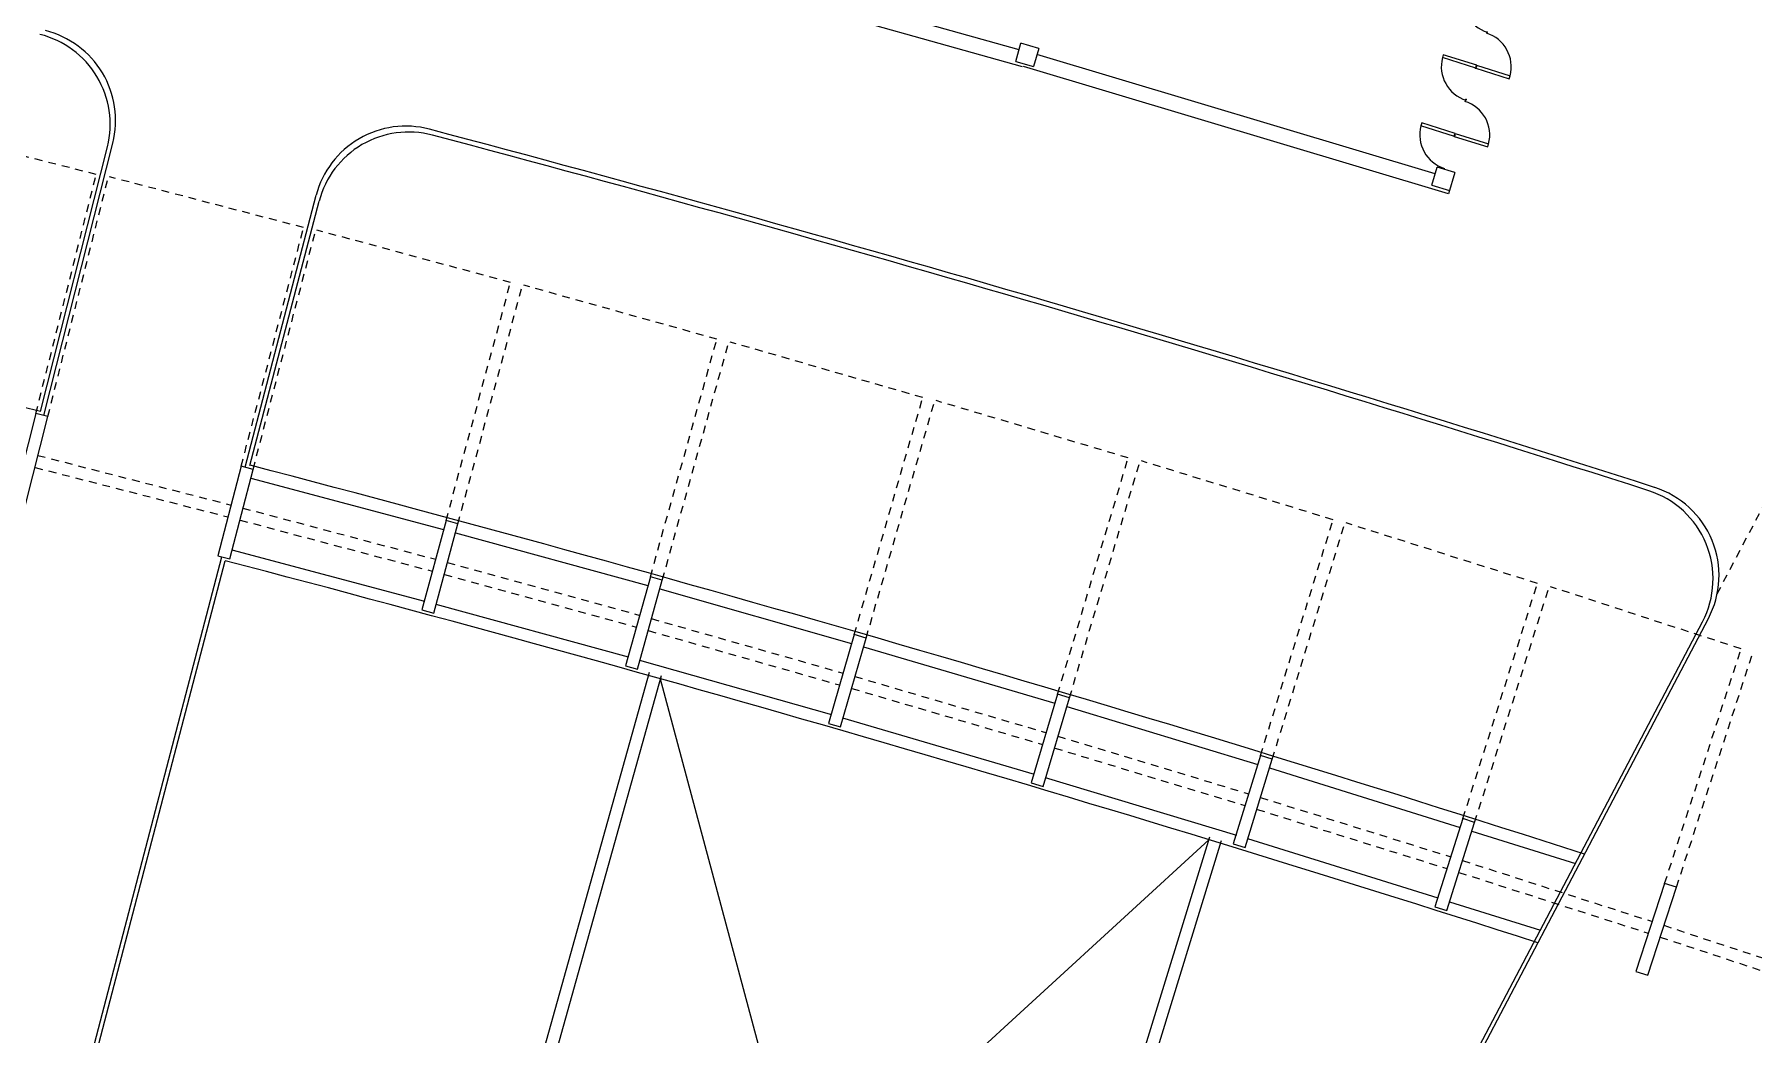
# Model space of a CAD drawing. Header units: millimetres. Extents: x 3089 to 3391, y 1087 to 1201.
# Drawn here: x 3339.09 to 3366.96, y 1143.57 to 1159.79 of the extents above; entities that cross this region are included whole.
import ezdxf

# ---------------------------------------------------------------- set-up
doc = ezdxf.new("R2010")
doc.units = ezdxf.units.MM
doc.linetypes.add('HIDDEN2', pattern=[0.1875, 0.125, -0.0625])
for name, color, linetype in [('ALV', 2, 'Continuous'), ('ESQ', 1, 'Continuous'), ('ESTR', 3, 'Continuous'), ('PISO', 1, 'Continuous'), ('PROJ', 1, 'HIDDEN2')]:
    doc.layers.add(name, color=color, linetype=linetype)

# ---------------------------------------------------------------- blocks, each defined once
blk = doc.blocks.new('PTANF-TTC')
for p, q in [((-0.56, -0.542), (-0.56, -0.592)), ((0.01, -0.542), (-0.56, -0.542)), ((0.007, -0.544), (0.577, -0.544)), ((0.577, -0.594), (0.577, -0.543)), ((0.01, -0.592), (-0.56, -0.592)), ((0.007, -0.594), (0.577, -0.594)), ((-0.56, -1.703), (-0.56, -1.753)), ((0.01, -1.703), (-0.56, -1.703)), ((0.01, -1.753), (-0.56, -1.753)), ((0.007, -1.704), (0.577, -1.704)), ((0.007, -1.754), (0.577, -1.754)), ((0.577, -1.754), (0.577, -1.704)), ((-0.56, -2.86), (-0.56, -2.91)), ((0.01, -2.86), (-0.56, -2.86)), ((0.01, -2.91), (-0.56, -2.91)), ((0.007, -2.861), (0.577, -2.861)), ((0.007, -2.911), (0.577, -2.911)), ((0.577, -2.911), (0.577, -2.861)), ((-0.56, -4.019), (-0.56, -4.069)), ((0.01, -4.019), (-0.56, -4.019)), ((0.01, -4.069), (-0.56, -4.069)), ((0.007, -4.02), (0.577, -4.02)), ((0.007, -4.07), (0.577, -4.07)), ((0.577, -4.07), (0.577, -4.02))]:
    blk.add_line(p, q)
for centre, radius, start, end in [((0.008, -0.569), 0.569, 0.7568, 90.7568), ((0.012, -0.565), 0.571, 182.7261, 270.2797), ((0.006, -1.731), 0.571, 2.7261, 90.2797), ((0.012, -1.726), 0.571, 182.7261, 270.2797), ((0.006, -2.888), 0.571, 2.7261, 90.2797), ((0.012, -2.882), 0.571, 182.7261, 270.2797), ((0.006, -4.048), 0.571, 2.7261, 90.2797), ((0.012, -4.042), 0.571, 182.7261, 270.2797)]:
    blk.add_arc(centre, radius, start, end)
for p in [(0.007, -0.56), (0.007, -0.576), (0.01, -0.56), (0.01, -0.576), (0.007, -1.153), (0.01, -1.153), (0.007, -1.721), (0.007, -1.736), (0.007, -1.746), (0.01, -1.721), (0.01, -1.736), (0.007, -2.297), (0.007, -2.307), (0.01, -2.297), (0.007, -2.877), (0.007, -2.893), (0.007, -2.913), (0.01, -2.877), (0.01, -2.893), (0.007, -3.442), (0.007, -3.462), (0.01, -3.442), (0.007, -4.037), (0.007, -4.052), (0.007, -4.069), (0.01, -4.037), (0.01, -4.052)]:
    blk.add_point(p)

msp = doc.modelspace()

# ---------------------------------------------------------------- linework, layer by layer
at = {"layer": 'ALV'}
for p, q in [((3355.052, 1159.539), (3348.564, 1161.362)), ((3355.111, 1159.263), (3348.347, 1161.163)), ((3361.798, 1157.531), (3355.342, 1159.464)), ((3362.012, 1157.206), (3355.123, 1159.269))]:
    msp.add_line(p, q, dxfattribs=at)
at = {"layer": 'ESQ'}
for p, q in [((3361.742, 1157.346), (3361.831, 1157.638)), ((3362.118, 1157.55), (3361.831, 1157.638)), ((3362.118, 1157.55), (3362.012, 1157.206)), ((3361.742, 1157.346), (3362.028, 1157.258))]:
    msp.add_line(p, q, dxfattribs=at)
at = {"layer": 'ESTR'}
for p, q in [((3354.998, 1159.353), (3355.083, 1159.647)), ((3355.371, 1159.563), (3355.083, 1159.647)), ((3355.371, 1159.563), (3355.286, 1159.27)), ((3354.998, 1159.353), (3355.286, 1159.27))]:
    msp.add_line(p, q, dxfattribs=at)
for points in [[(3338.748, 1152.187), (3338.942, 1152.139), (3339.309, 1153.593), (3339.115, 1153.642)], [(3342.064, 1151.337), (3342.257, 1151.286), (3342.636, 1152.737), (3342.443, 1152.788)], [(3345.372, 1150.458), (3345.565, 1150.406), (3345.957, 1151.854), (3345.764, 1151.906)], [(3348.672, 1149.551), (3348.865, 1149.497), (3349.269, 1150.942), (3349.076, 1150.995)], [(3351.965, 1148.616), (3352.157, 1148.56), (3352.574, 1150.001), (3352.381, 1150.057)], [(3355.25, 1147.653), (3355.442, 1147.596), (3355.87, 1149.033), (3355.678, 1149.09)], [(3358.526, 1146.662), (3358.717, 1146.603), (3359.158, 1148.037), (3358.967, 1148.095)], [(3361.794, 1145.643), (3361.985, 1145.582), (3362.438, 1147.012), (3362.247, 1147.073)], [(3365.053, 1144.596), (3365.243, 1144.534), (3365.708, 1145.96), (3365.518, 1146.022)]]:
    msp.add_lwpolyline(points, close=True, dxfattribs=at)
at = {"layer": 'PISO'}
for p, q in [((3339.19, 1153.674), (3340.274, 1157.968)), ((3339.246, 1153.609), (3340.361, 1158.029)), ((3342.506, 1152.772), (3343.659, 1157.182)), ((3342.586, 1152.802), (3343.706, 1157.087)), ((3342.597, 1152.593), (3345.724, 1151.761)), ((3345.916, 1151.709), (3349.036, 1150.851)), ((3338.331, 1136.798), (3342.127, 1151.32)), ((3342.289, 1151.433), (3345.416, 1150.601)), ((3338.398, 1136.78), (3342.182, 1151.254)), ((3349.227, 1150.798), (3352.339, 1149.913)), ((3345.598, 1150.552), (3348.717, 1149.694)), ((3353.219, 1125.695), (3366.131, 1150.264)), ((3353.244, 1125.614), (3366.226, 1150.318)), ((3348.899, 1149.643), (3352.011, 1148.759)), ((3352.53, 1149.858), (3355.635, 1148.947)), ((3349.058, 1149.443), (3345.015, 1134.988)), ((3349.25, 1149.389), (3345.208, 1134.934)), ((3349.237, 1149.341), (3353.748, 1132.479)), ((3355.825, 1148.89), (3358.922, 1147.952)), ((3352.192, 1148.706), (3355.297, 1147.795)), ((3355.478, 1147.741), (3358.575, 1146.804)), ((3359.112, 1147.894), (3362.202, 1146.93)), ((3362.393, 1146.87), (3364.072, 1146.346)), ((3358.129, 1146.731), (3345.23, 1134.902)), ((3353.734, 1132.432), (3358.144, 1146.779)), ((3353.925, 1132.373), (3358.335, 1146.72)), ((3358.755, 1146.748), (3361.839, 1145.786)), ((3362.03, 1145.726), (3363.504, 1145.266))]:
    msp.add_line(p, q, dxfattribs=at)
for centre, radius, start, end in [((3338.819, 1158.335), 1.5, 345.8394, 76.055), ((3338.907, 1158.396), 1.5, 345.8394, 76.0451), ((3345.11, 1156.803), 1.5, 75.1459, 165.3516), ((3240.488, 762.332), 409.609, 72.25108, 75.14595), ((3240.488, 762.332), 403.598, 75.84439, 78.75596), ((3345.157, 1156.707), 1.5, 75.1361, 165.3516), ((3240.488, 762.332), 409.529, 72.26161, 75.13608), ((3240.488, 762.332), 403.598, 72.14752, 75.34666), ((3364.803, 1150.962), 1.5, 332.2765, 72.2616), ((3364.899, 1151.015), 1.5, 332.2765, 72.2511), ((3240.488, 762.332), 401.998, 72.1872, 75.34664)]:
    msp.add_arc(centre, radius, start, end, dxfattribs=at)
at = {"layer": 'PROJ'}
for p, q in [((3340.094, 1157.52), (3336.942, 1158.315)), ((3339.115, 1153.642), (3340.094, 1157.52)), ((3339.309, 1153.593), (3340.288, 1157.471)), ((3343.455, 1156.658), (3340.31, 1157.48)), ((3342.443, 1152.788), (3343.455, 1156.658)), ((3342.636, 1152.737), (3343.648, 1156.607)), ((3346.808, 1155.767), (3343.671, 1156.616)), ((3345.764, 1151.906), (3346.808, 1155.767)), ((3345.957, 1151.854), (3347.001, 1155.715)), ((3350.154, 1154.848), (3347.024, 1155.723)), ((3366.369, 1150.717), (3368.668, 1155.093)), ((3349.076, 1150.995), (3350.154, 1154.848)), ((3349.269, 1150.942), (3350.346, 1154.794)), ((3353.491, 1153.9), (3350.369, 1154.802)), ((3352.381, 1150.057), (3353.491, 1153.9)), ((3352.574, 1150.001), (3353.684, 1153.844)), ((3356.821, 1152.923), (3353.707, 1153.852)), ((3339.147, 1152.963), (3342.281, 1152.158)), ((3339.104, 1152.768), (3342.225, 1151.966)), ((3355.678, 1149.09), (3356.821, 1152.923)), ((3355.87, 1149.033), (3357.013, 1152.866)), ((3360.142, 1151.919), (3357.036, 1152.874)), ((3342.424, 1151.914), (3345.539, 1151.086)), ((3342.469, 1152.109), (3345.596, 1151.278)), ((3358.967, 1148.095), (3360.142, 1151.919)), ((3359.158, 1148.037), (3360.333, 1151.86)), ((3363.455, 1150.886), (3360.356, 1151.867)), ((3345.737, 1151.032), (3348.845, 1150.178)), ((3345.784, 1151.227), (3348.904, 1150.369)), ((3362.247, 1147.073), (3363.455, 1150.886)), ((3362.438, 1147.012), (3363.645, 1150.826)), ((3366.758, 1149.825), (3363.668, 1150.833)), ((3349.091, 1150.316), (3352.204, 1149.432)), ((3349.043, 1150.122), (3352.143, 1149.241)), ((3365.518, 1146.022), (3366.758, 1149.825)), ((3365.708, 1145.96), (3366.948, 1149.763)), ((3352.391, 1149.378), (3355.495, 1148.466)), ((3352.34, 1149.184), (3355.433, 1148.276)), ((3355.63, 1148.218), (3358.715, 1147.284)), ((3355.682, 1148.411), (3358.779, 1147.473)), ((3358.964, 1147.416), (3362.053, 1146.452)), ((3358.911, 1147.223), (3361.988, 1146.263)), ((3362.239, 1146.394), (3365.319, 1145.403)), ((3362.184, 1146.201), (3365.252, 1145.215)), ((3365.447, 1145.151), (3368.507, 1144.139)), ((3365.504, 1145.343), (3368.576, 1144.327))]:
    msp.add_line(p, q, dxfattribs=at)

# ---------------------------------------------------------------- block references
at = {"layer": 'ESQ', "rotation": 342.5053359315585}
msp.add_blockref('PTANF-TTC', (3363.323, 1162.021), dxfattribs=at)

doc.saveas('drawing.dxf')
